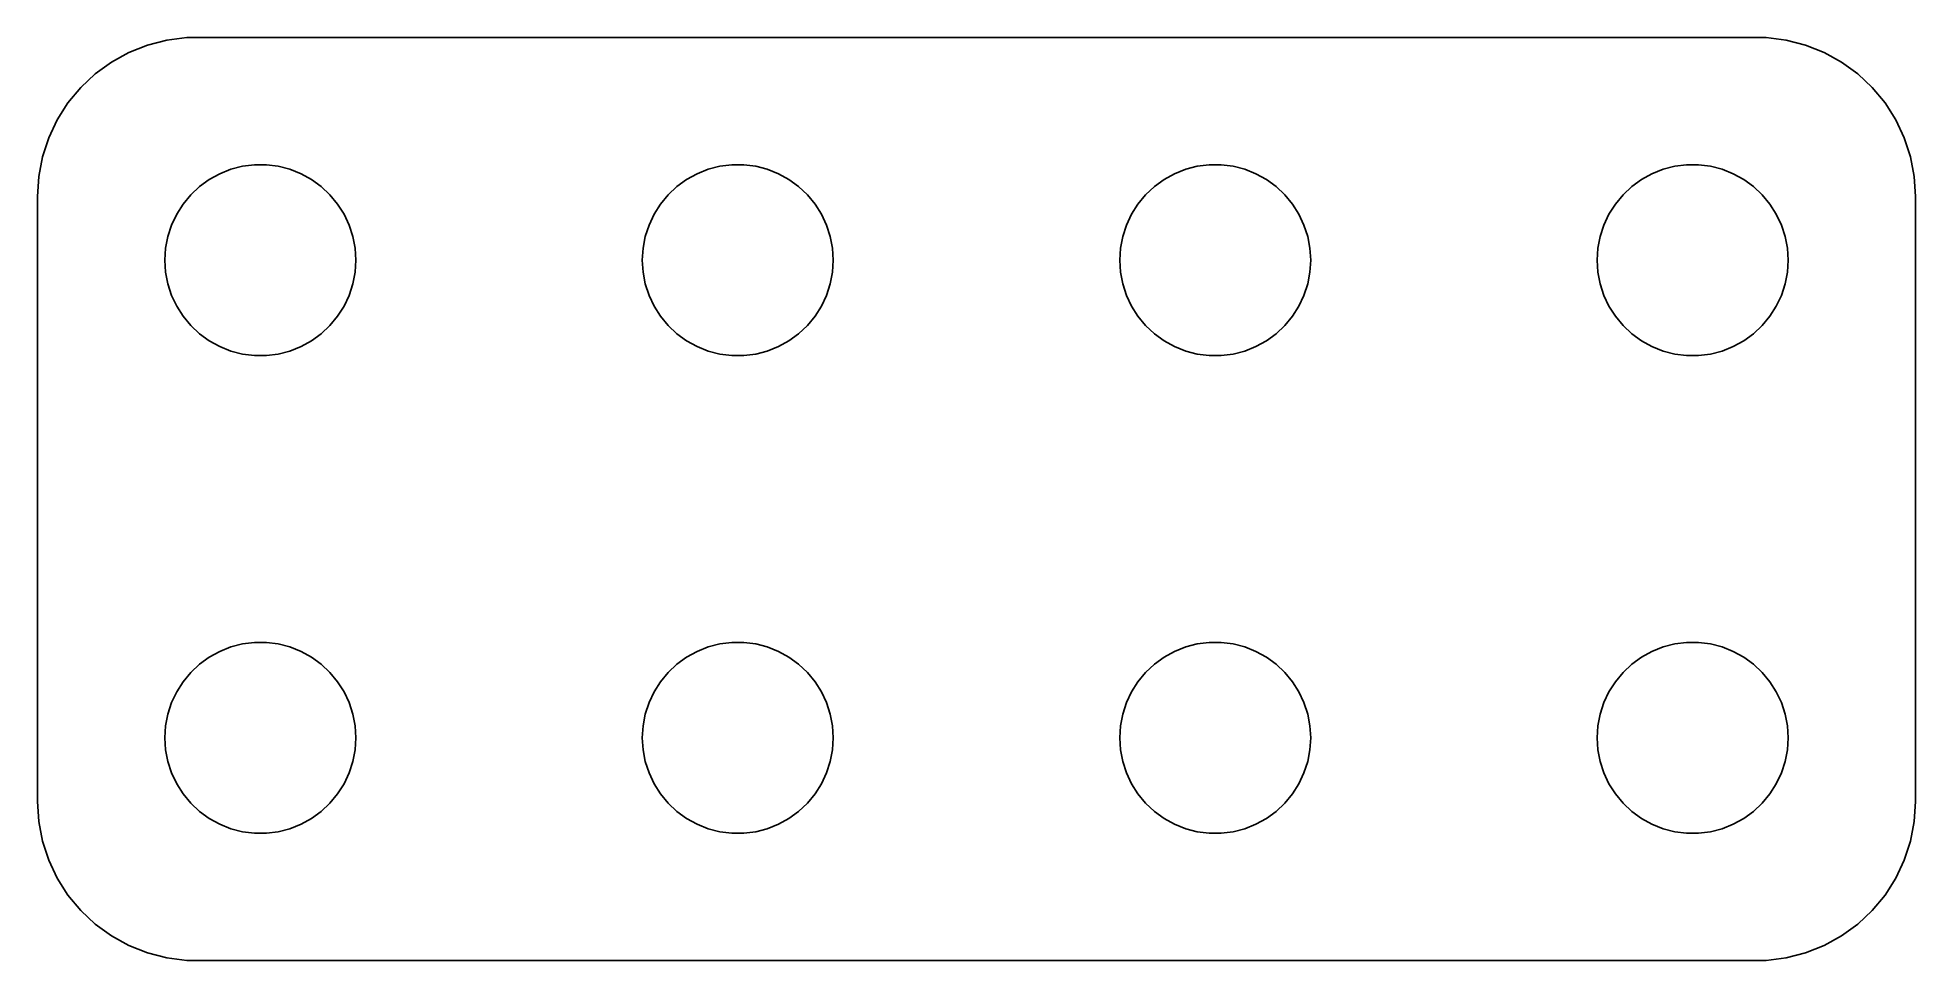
# Model space of a CAD drawing. Header units: metres. Extents: x -14.8 to 14.8, y -7.2 to 7.2.
import ezdxf

# ---------------------------------------------------------------- set-up
doc = ezdxf.new("R2010")
doc.units = ezdxf.units.M

msp = doc.modelspace()

# ---------------------------------------------------------------- linework, layer by layer
for p, q in [((-13.0225, 7.12764), (-13.3144, 7.01205)), ((-12.7184, 7.2057), (-13.0225, 7.12764)), ((-12.407, 7.24506), (-12.7184, 7.2057)), ((12.407, 7.24506), (-12.407, 7.24506)), ((12.7184, 7.2057), (12.407, 7.24506)), ((13.0225, 7.12764), (12.7184, 7.2057)), ((13.3144, 7.01205), (13.0225, 7.12764)), ((-13.5896, 6.86081), (-13.8436, 6.67627)), ((-13.3144, 7.01205), (-13.5896, 6.86081)), ((13.5896, 6.86081), (13.3144, 7.01205)), ((13.8436, 6.67627), (13.5896, 6.86081)), ((-13.8436, 6.67627), (-14.0724, 6.46136)), ((14.0724, 6.46136), (13.8436, 6.67627)), ((-14.2725, 6.21945), (-14.4408, 5.95438)), ((-14.0724, 6.46136), (-14.2725, 6.21945)), ((14.2725, 6.21945), (14.0724, 6.46136)), ((14.4408, 5.95438), (14.2725, 6.21945)), ((-14.4408, 5.95438), (-14.5744, 5.6703)), ((14.5744, 5.6703), (14.4408, 5.95438)), ((-14.5744, 5.6703), (-14.6714, 5.37172)), ((14.6714, 5.37172), (14.5744, 5.6703)), ((-14.6714, 5.37172), (-14.7303, 5.06332)), ((14.7303, 5.06332), (14.6714, 5.37172)), ((-14.7303, 5.06332), (-14.75, 4.75)), ((-12.2061, 4.90576), (-12.0537, 5.01648)), ((-12.0537, 5.01648), (-11.8887, 5.10724)), ((-11.8887, 5.10724), (-11.7135, 5.17657)), ((-11.7135, 5.17657), (-11.5311, 5.22342)), ((-11.5311, 5.22342), (-11.3442, 5.24704)), ((-11.3442, 5.24704), (-11.1558, 5.24704)), ((-11.1558, 5.24704), (-10.9689, 5.22342)), ((-10.9689, 5.22342), (-10.7865, 5.17657)), ((-10.7865, 5.17657), (-10.6113, 5.10724)), ((-10.6113, 5.10724), (-10.4463, 5.01648)), ((-10.4463, 5.01648), (-10.2939, 4.90576)), ((-4.70613, 4.90576), (-4.55373, 5.01648)), ((-4.55373, 5.01648), (-4.38866, 5.10724)), ((-4.38866, 5.10724), (-4.21352, 5.17657)), ((-4.21352, 5.17657), (-4.03107, 5.22342)), ((-4.03107, 5.22342), (-3.84418, 5.24704)), ((-3.84418, 5.24704), (-3.65581, 5.24704)), ((-3.65581, 5.24704), (-3.46892, 5.22342)), ((-3.46892, 5.22342), (-3.28647, 5.17657)), ((-3.28647, 5.17657), (-3.11133, 5.10724)), ((-3.11133, 5.10724), (-2.94626, 5.01648)), ((-2.94626, 5.01648), (-2.79385, 4.90576)), ((2.79385, 4.90576), (2.94626, 5.01648)), ((2.94626, 5.01648), (3.11133, 5.10724)), ((3.11133, 5.10724), (3.28647, 5.17657)), ((3.28647, 5.17657), (3.46892, 5.22342)), ((3.46892, 5.22342), (3.65581, 5.24704)), ((3.65581, 5.24704), (3.84418, 5.24704)), ((3.84418, 5.24704), (4.03107, 5.22342)), ((4.03107, 5.22342), (4.21352, 5.17657)), ((4.21352, 5.17657), (4.38866, 5.10724)), ((4.38866, 5.10724), (4.55373, 5.01648)), ((4.55373, 5.01648), (4.70613, 4.90576)), ((10.2939, 4.90576), (10.4463, 5.01648)), ((10.4463, 5.01648), (10.6113, 5.10724)), ((10.6113, 5.10724), (10.7865, 5.17657)), ((10.7865, 5.17657), (10.9689, 5.22342)), ((10.9689, 5.22342), (11.1558, 5.24704)), ((11.1558, 5.24704), (11.3442, 5.24704)), ((11.3442, 5.24704), (11.5311, 5.22342)), ((11.5311, 5.22342), (11.7135, 5.17657)), ((11.7135, 5.17657), (11.8887, 5.10724)), ((11.8887, 5.10724), (12.0537, 5.01648)), ((12.0537, 5.01648), (12.2061, 4.90576)), ((14.75, 4.75), (14.7303, 5.06332)), ((-14.75, 4.75), (-14.75, -4.75)), ((-12.4635, 4.63167), (-12.3434, 4.77681)), ((-12.3434, 4.77681), (-12.2061, 4.90576)), ((-10.2939, 4.90576), (-10.1565, 4.77681)), ((-10.1565, 4.77681), (-10.0365, 4.63167)), ((-4.96352, 4.63167), (-4.84344, 4.77681)), ((-4.84344, 4.77681), (-4.70613, 4.90576)), ((-2.79385, 4.90576), (-2.65654, 4.77681)), ((-2.65654, 4.77681), (-2.53647, 4.63167)), ((2.53647, 4.63167), (2.65654, 4.77681)), ((2.65654, 4.77681), (2.79385, 4.90576)), ((4.70613, 4.90576), (4.84344, 4.77681)), ((4.84344, 4.77681), (4.96352, 4.63167)), ((10.0365, 4.63167), (10.1565, 4.77681)), ((10.1565, 4.77681), (10.2939, 4.90576)), ((12.2061, 4.90576), (12.3434, 4.77681)), ((12.3434, 4.77681), (12.4635, 4.63167)), ((14.75, -4.75), (14.75, 4.75)), ((-12.6447, 4.30219), (-12.5645, 4.47263)), ((-12.5645, 4.47263), (-12.4635, 4.63167)), ((-10.0365, 4.63167), (-9.93553, 4.47263)), ((-9.93553, 4.47263), (-9.85533, 4.30219)), ((-5.14465, 4.30219), (-5.06445, 4.47263)), ((-5.06445, 4.47263), (-4.96352, 4.63167)), ((-2.53647, 4.63167), (-2.43553, 4.47263)), ((-2.43553, 4.47263), (-2.35533, 4.30219)), ((2.35533, 4.30219), (2.43553, 4.47263)), ((2.43553, 4.47263), (2.53647, 4.63167)), ((4.96352, 4.63167), (5.06445, 4.47263)), ((5.06445, 4.47263), (5.14465, 4.30219)), ((9.85533, 4.30219), (9.93553, 4.47263)), ((9.93553, 4.47263), (10.0365, 4.63167)), ((12.4635, 4.63167), (12.5645, 4.47263)), ((12.5645, 4.47263), (12.6447, 4.30219)), ((-12.7029, 4.12303), (-12.6447, 4.30219)), ((-9.85533, 4.30219), (-9.79712, 4.12303)), ((-5.20287, 4.12303), (-5.14465, 4.30219)), ((-2.35533, 4.30219), (-2.29712, 4.12303)), ((2.29712, 4.12303), (2.35533, 4.30219)), ((5.14465, 4.30219), (5.20287, 4.12303)), ((9.79712, 4.12303), (9.85533, 4.30219)), ((12.6447, 4.30219), (12.7029, 4.12303)), ((-12.75, 3.75), (-12.7382, 3.93799)), ((-12.7382, 3.93799), (-12.7029, 4.12303)), ((-9.79712, 4.12303), (-9.76183, 3.93799)), ((-9.76183, 3.93799), (-9.75, 3.75)), ((-5.25, 3.75), (-5.23816, 3.93799)), ((-5.23816, 3.93799), (-5.20287, 4.12303)), ((-2.29712, 4.12303), (-2.26183, 3.93799)), ((-2.26183, 3.93799), (-2.25, 3.75)), ((2.25, 3.75), (2.26183, 3.93799)), ((2.26183, 3.93799), (2.29712, 4.12303)), ((5.20287, 4.12303), (5.23816, 3.93799)), ((5.23816, 3.93799), (5.25, 3.75)), ((9.75, 3.75), (9.76183, 3.93799)), ((9.76183, 3.93799), (9.79712, 4.12303)), ((12.7029, 4.12303), (12.7382, 3.93799)), ((12.7382, 3.93799), (12.75, 3.75)), ((-12.7382, 3.562), (-12.75, 3.75)), ((-12.7029, 3.37695), (-12.7382, 3.562)), ((-9.76183, 3.562), (-9.79712, 3.37695)), ((-9.75, 3.75), (-9.76183, 3.562)), ((-5.23816, 3.562), (-5.25, 3.75)), ((-5.20287, 3.37695), (-5.23816, 3.562)), ((-2.26183, 3.562), (-2.29712, 3.37695)), ((-2.25, 3.75), (-2.26183, 3.562)), ((2.26183, 3.562), (2.25, 3.75)), ((2.29712, 3.37695), (2.26183, 3.562)), ((5.23816, 3.562), (5.20287, 3.37695)), ((5.25, 3.75), (5.23816, 3.562)), ((9.76183, 3.562), (9.75, 3.75)), ((9.79712, 3.37695), (9.76183, 3.562)), ((12.7382, 3.562), (12.7029, 3.37695)), ((12.75, 3.75), (12.7382, 3.562)), ((-12.6447, 3.1978), (-12.7029, 3.37695)), ((-9.79712, 3.37695), (-9.85533, 3.1978)), ((-5.14465, 3.1978), (-5.20287, 3.37695)), ((-2.29712, 3.37695), (-2.35533, 3.1978)), ((2.35533, 3.1978), (2.29712, 3.37695)), ((5.20287, 3.37695), (5.14465, 3.1978)), ((9.85533, 3.1978), (9.79712, 3.37695)), ((12.7029, 3.37695), (12.6447, 3.1978)), ((-12.5645, 3.02736), (-12.6447, 3.1978)), ((-12.4635, 2.86832), (-12.5645, 3.02736)), ((-9.93553, 3.02736), (-10.0365, 2.86832)), ((-9.85533, 3.1978), (-9.93553, 3.02736)), ((-5.06445, 3.02736), (-5.14465, 3.1978)), ((-4.96352, 2.86832), (-5.06445, 3.02736)), ((-2.43553, 3.02736), (-2.53647, 2.86832)), ((-2.35533, 3.1978), (-2.43553, 3.02736)), ((2.43553, 3.02736), (2.35533, 3.1978)), ((2.53647, 2.86832), (2.43553, 3.02736)), ((5.06445, 3.02736), (4.96352, 2.86832)), ((5.14465, 3.1978), (5.06445, 3.02736)), ((9.93553, 3.02736), (9.85533, 3.1978)), ((10.0365, 2.86832), (9.93553, 3.02736)), ((12.5645, 3.02736), (12.4635, 2.86832)), ((12.6447, 3.1978), (12.5645, 3.02736)), ((-12.3434, 2.72318), (-12.4635, 2.86832)), ((-12.2061, 2.59422), (-12.3434, 2.72318)), ((-10.1565, 2.72318), (-10.2939, 2.59422)), ((-10.0365, 2.86832), (-10.1565, 2.72318)), ((-4.84344, 2.72318), (-4.96352, 2.86832)), ((-4.70613, 2.59422), (-4.84344, 2.72318)), ((-2.65654, 2.72318), (-2.79385, 2.59422)), ((-2.53647, 2.86832), (-2.65654, 2.72318)), ((2.65654, 2.72318), (2.53647, 2.86832)), ((2.79385, 2.59422), (2.65654, 2.72318)), ((4.84344, 2.72318), (4.70613, 2.59422)), ((4.96352, 2.86832), (4.84344, 2.72318)), ((10.1565, 2.72318), (10.0365, 2.86832)), ((10.2939, 2.59422), (10.1565, 2.72318)), ((12.3434, 2.72318), (12.2061, 2.59422)), ((12.4635, 2.86832), (12.3434, 2.72318)), ((-12.0537, 2.48351), (-12.2061, 2.59422)), ((-11.8887, 2.39275), (-12.0537, 2.48351)), ((-11.7135, 2.32341), (-11.8887, 2.39275)), ((-10.6113, 2.39275), (-10.7865, 2.32341)), ((-10.4463, 2.48351), (-10.6113, 2.39275)), ((-10.2939, 2.59422), (-10.4463, 2.48351)), ((-4.55373, 2.48351), (-4.70613, 2.59422)), ((-4.38866, 2.39275), (-4.55373, 2.48351)), ((-4.21352, 2.32341), (-4.38866, 2.39275)), ((-3.11133, 2.39275), (-3.28647, 2.32341)), ((-2.94626, 2.48351), (-3.11133, 2.39275)), ((-2.79385, 2.59422), (-2.94626, 2.48351)), ((2.94626, 2.48351), (2.79385, 2.59422)), ((3.11133, 2.39275), (2.94626, 2.48351)), ((3.28647, 2.32341), (3.11133, 2.39275)), ((4.38866, 2.39275), (4.21352, 2.32341)), ((4.55373, 2.48351), (4.38866, 2.39275)), ((4.70613, 2.59422), (4.55373, 2.48351)), ((10.4463, 2.48351), (10.2939, 2.59422)), ((10.6113, 2.39275), (10.4463, 2.48351)), ((10.7865, 2.32341), (10.6113, 2.39275)), ((11.8887, 2.39275), (11.7135, 2.32341)), ((12.0537, 2.48351), (11.8887, 2.39275)), ((12.2061, 2.59422), (12.0537, 2.48351)), ((-11.5311, 2.27657), (-11.7135, 2.32341)), ((-11.3442, 2.25294), (-11.5311, 2.27657)), ((-11.1558, 2.25294), (-11.3442, 2.25294)), ((-10.9689, 2.27657), (-11.1558, 2.25294)), ((-10.7865, 2.32341), (-10.9689, 2.27657)), ((-4.03107, 2.27657), (-4.21352, 2.32341)), ((-3.84418, 2.25294), (-4.03107, 2.27657)), ((-3.65581, 2.25294), (-3.84418, 2.25294)), ((-3.46892, 2.27657), (-3.65581, 2.25294)), ((-3.28647, 2.32341), (-3.46892, 2.27657)), ((3.46892, 2.27657), (3.28647, 2.32341)), ((3.65581, 2.25294), (3.46892, 2.27657)), ((3.84418, 2.25294), (3.65581, 2.25294)), ((4.03107, 2.27657), (3.84418, 2.25294)), ((4.21352, 2.32341), (4.03107, 2.27657)), ((10.9689, 2.27657), (10.7865, 2.32341)), ((11.1558, 2.25294), (10.9689, 2.27657)), ((11.3442, 2.25294), (11.1558, 2.25294)), ((11.5311, 2.27657), (11.3442, 2.25294)), ((11.7135, 2.32341), (11.5311, 2.27657)), ((-11.8887, -2.39275), (-11.7135, -2.32341)), ((-11.7135, -2.32341), (-11.5311, -2.27657)), ((-11.5311, -2.27657), (-11.3442, -2.25294)), ((-11.3442, -2.25294), (-11.1558, -2.25294)), ((-11.1558, -2.25294), (-10.9689, -2.27657)), ((-10.9689, -2.27657), (-10.7865, -2.32341)), ((-10.7865, -2.32341), (-10.6113, -2.39275)), ((-4.38866, -2.39275), (-4.21352, -2.32341)), ((-4.21352, -2.32341), (-4.03107, -2.27657)), ((-4.03107, -2.27657), (-3.84418, -2.25294)), ((-3.84418, -2.25294), (-3.65581, -2.25294)), ((-3.65581, -2.25294), (-3.46892, -2.27657)), ((-3.46892, -2.27657), (-3.28647, -2.32341)), ((-3.28647, -2.32341), (-3.11133, -2.39275)), ((3.11133, -2.39275), (3.28647, -2.32341)), ((3.28647, -2.32341), (3.46892, -2.27657)), ((3.46892, -2.27657), (3.65581, -2.25294)), ((3.65581, -2.25294), (3.84418, -2.25294)), ((3.84418, -2.25294), (4.03107, -2.27657)), ((4.03107, -2.27657), (4.21352, -2.32341)), ((4.21352, -2.32341), (4.38866, -2.39275)), ((10.6113, -2.39275), (10.7865, -2.32341)), ((10.7865, -2.32341), (10.9689, -2.27657)), ((10.9689, -2.27657), (11.1558, -2.25294)), ((11.1558, -2.25294), (11.3442, -2.25294)), ((11.3442, -2.25294), (11.5311, -2.27657)), ((11.5311, -2.27657), (11.7135, -2.32341)), ((11.7135, -2.32341), (11.8887, -2.39275)), ((-12.3434, -2.72318), (-12.2061, -2.59422)), ((-12.2061, -2.59422), (-12.0537, -2.48351)), ((-12.0537, -2.48351), (-11.8887, -2.39275)), ((-10.6113, -2.39275), (-10.4463, -2.48351)), ((-10.4463, -2.48351), (-10.2939, -2.59422)), ((-10.2939, -2.59422), (-10.1565, -2.72318)), ((-4.84344, -2.72318), (-4.70613, -2.59422)), ((-4.70613, -2.59422), (-4.55373, -2.48351)), ((-4.55373, -2.48351), (-4.38866, -2.39275)), ((-3.11133, -2.39275), (-2.94626, -2.48351)), ((-2.94626, -2.48351), (-2.79385, -2.59422)), ((-2.79385, -2.59422), (-2.65654, -2.72318)), ((2.65654, -2.72318), (2.79385, -2.59422)), ((2.79385, -2.59422), (2.94626, -2.48351)), ((2.94626, -2.48351), (3.11133, -2.39275)), ((4.38866, -2.39275), (4.55373, -2.48351)), ((4.55373, -2.48351), (4.70613, -2.59422)), ((4.70613, -2.59422), (4.84344, -2.72318)), ((10.1565, -2.72318), (10.2939, -2.59422)), ((10.2939, -2.59422), (10.4463, -2.48351)), ((10.4463, -2.48351), (10.6113, -2.39275)), ((11.8887, -2.39275), (12.0537, -2.48351)), ((12.0537, -2.48351), (12.2061, -2.59422)), ((12.2061, -2.59422), (12.3434, -2.72318)), ((-12.5645, -3.02736), (-12.4635, -2.86832)), ((-12.4635, -2.86832), (-12.3434, -2.72318)), ((-10.1565, -2.72318), (-10.0365, -2.86832)), ((-10.0365, -2.86832), (-9.93553, -3.02736)), ((-5.06445, -3.02736), (-4.96352, -2.86832)), ((-4.96352, -2.86832), (-4.84344, -2.72318)), ((-2.65654, -2.72318), (-2.53647, -2.86832)), ((-2.53647, -2.86832), (-2.43553, -3.02736)), ((2.43553, -3.02736), (2.53647, -2.86832)), ((2.53647, -2.86832), (2.65654, -2.72318)), ((4.84344, -2.72318), (4.96352, -2.86832)), ((4.96352, -2.86832), (5.06445, -3.02736)), ((9.93553, -3.02736), (10.0365, -2.86832)), ((10.0365, -2.86832), (10.1565, -2.72318)), ((12.3434, -2.72318), (12.4635, -2.86832)), ((12.4635, -2.86832), (12.5645, -3.02736)), ((-12.7029, -3.37695), (-12.6447, -3.1978)), ((-12.6447, -3.1978), (-12.5645, -3.02736)), ((-9.93553, -3.02736), (-9.85533, -3.1978)), ((-9.85533, -3.1978), (-9.79712, -3.37695)), ((-5.20287, -3.37695), (-5.14465, -3.1978)), ((-5.14465, -3.1978), (-5.06445, -3.02736)), ((-2.43553, -3.02736), (-2.35533, -3.1978)), ((-2.35533, -3.1978), (-2.29712, -3.37695)), ((2.29712, -3.37695), (2.35533, -3.1978)), ((2.35533, -3.1978), (2.43553, -3.02736)), ((5.06445, -3.02736), (5.14465, -3.1978)), ((5.14465, -3.1978), (5.20287, -3.37695)), ((9.79712, -3.37695), (9.85533, -3.1978)), ((9.85533, -3.1978), (9.93553, -3.02736)), ((12.5645, -3.02736), (12.6447, -3.1978)), ((12.6447, -3.1978), (12.7029, -3.37695)), ((-12.7382, -3.562), (-12.7029, -3.37695)), ((-9.79712, -3.37695), (-9.76183, -3.562)), ((-5.23816, -3.562), (-5.20287, -3.37695)), ((-2.29712, -3.37695), (-2.26183, -3.562)), ((2.26183, -3.562), (2.29712, -3.37695)), ((5.20287, -3.37695), (5.23816, -3.562)), ((9.76183, -3.562), (9.79712, -3.37695)), ((12.7029, -3.37695), (12.7382, -3.562)), ((-12.75, -3.75), (-12.7382, -3.562)), ((-12.7382, -3.93799), (-12.75, -3.75)), ((-9.76183, -3.562), (-9.75, -3.75)), ((-9.75, -3.75), (-9.76183, -3.93799)), ((-5.25, -3.75), (-5.23816, -3.562)), ((-5.23816, -3.93799), (-5.25, -3.75)), ((-2.26183, -3.562), (-2.25, -3.75)), ((-2.25, -3.75), (-2.26183, -3.93799)), ((2.25, -3.75), (2.26183, -3.562)), ((2.26183, -3.93799), (2.25, -3.75)), ((5.23816, -3.562), (5.25, -3.75)), ((5.25, -3.75), (5.23816, -3.93799)), ((9.75, -3.75), (9.76183, -3.562)), ((9.76183, -3.93799), (9.75, -3.75)), ((12.7382, -3.562), (12.75, -3.75)), ((12.75, -3.75), (12.7382, -3.93799)), ((-12.7029, -4.12303), (-12.7382, -3.93799)), ((-12.6447, -4.30219), (-12.7029, -4.12303)), ((-9.79712, -4.12303), (-9.85533, -4.30219)), ((-9.76183, -3.93799), (-9.79712, -4.12303)), ((-5.20287, -4.12303), (-5.23816, -3.93799)), ((-5.14465, -4.30219), (-5.20287, -4.12303)), ((-2.29712, -4.12303), (-2.35533, -4.30219)), ((-2.26183, -3.93799), (-2.29712, -4.12303)), ((2.29712, -4.12303), (2.26183, -3.93799)), ((2.35533, -4.30219), (2.29712, -4.12303)), ((5.20287, -4.12303), (5.14465, -4.30219)), ((5.23816, -3.93799), (5.20287, -4.12303)), ((9.79712, -4.12303), (9.76183, -3.93799)), ((9.85533, -4.30219), (9.79712, -4.12303)), ((12.7029, -4.12303), (12.6447, -4.30219)), ((12.7382, -3.93799), (12.7029, -4.12303)), ((-12.5645, -4.47263), (-12.6447, -4.30219)), ((-9.85533, -4.30219), (-9.93553, -4.47263)), ((-5.06445, -4.47263), (-5.14465, -4.30219)), ((-2.35533, -4.30219), (-2.43553, -4.47263)), ((2.43553, -4.47263), (2.35533, -4.30219)), ((5.14465, -4.30219), (5.06445, -4.47263)), ((9.93553, -4.47263), (9.85533, -4.30219)), ((12.6447, -4.30219), (12.5645, -4.47263)), ((-12.4635, -4.63167), (-12.5645, -4.47263)), ((-12.3434, -4.77681), (-12.4635, -4.63167)), ((-10.0365, -4.63167), (-10.1565, -4.77681)), ((-9.93553, -4.47263), (-10.0365, -4.63167)), ((-4.96352, -4.63167), (-5.06445, -4.47263)), ((-4.84344, -4.77681), (-4.96352, -4.63167)), ((-2.53647, -4.63167), (-2.65654, -4.77681)), ((-2.43553, -4.47263), (-2.53647, -4.63167)), ((2.53647, -4.63167), (2.43553, -4.47263)), ((2.65654, -4.77681), (2.53647, -4.63167)), ((4.96352, -4.63167), (4.84344, -4.77681)), ((5.06445, -4.47263), (4.96352, -4.63167)), ((10.0365, -4.63167), (9.93553, -4.47263)), ((10.1565, -4.77681), (10.0365, -4.63167)), ((12.4635, -4.63167), (12.3434, -4.77681)), ((12.5645, -4.47263), (12.4635, -4.63167)), ((-14.75, -4.75), (-14.7303, -5.06332)), ((-12.2061, -4.90576), (-12.3434, -4.77681)), ((-12.0537, -5.01648), (-12.2061, -4.90576)), ((-10.2939, -4.90576), (-10.4463, -5.01648)), ((-10.1565, -4.77681), (-10.2939, -4.90576)), ((-4.70613, -4.90576), (-4.84344, -4.77681)), ((-4.55373, -5.01648), (-4.70613, -4.90576)), ((-2.79385, -4.90576), (-2.94626, -5.01648)), ((-2.65654, -4.77681), (-2.79385, -4.90576)), ((2.79385, -4.90576), (2.65654, -4.77681)), ((2.94626, -5.01648), (2.79385, -4.90576)), ((4.70613, -4.90576), (4.55373, -5.01648)), ((4.84344, -4.77681), (4.70613, -4.90576)), ((10.2939, -4.90576), (10.1565, -4.77681)), ((10.4463, -5.01648), (10.2939, -4.90576)), ((12.2061, -4.90576), (12.0537, -5.01648)), ((12.3434, -4.77681), (12.2061, -4.90576)), ((14.7303, -5.06332), (14.75, -4.75)), ((-14.7303, -5.06332), (-14.6714, -5.37172)), ((-11.8887, -5.10724), (-12.0537, -5.01648)), ((-11.7135, -5.17657), (-11.8887, -5.10724)), ((-11.5311, -5.22342), (-11.7135, -5.17657)), ((-11.3442, -5.24704), (-11.5311, -5.22342)), ((-11.1558, -5.24704), (-11.3442, -5.24704)), ((-10.9689, -5.22342), (-11.1558, -5.24704)), ((-10.7865, -5.17657), (-10.9689, -5.22342)), ((-10.6113, -5.10724), (-10.7865, -5.17657)), ((-10.4463, -5.01648), (-10.6113, -5.10724)), ((-4.38866, -5.10724), (-4.55373, -5.01648)), ((-4.21352, -5.17657), (-4.38866, -5.10724)), ((-4.03107, -5.22342), (-4.21352, -5.17657)), ((-3.84418, -5.24704), (-4.03107, -5.22342)), ((-3.65581, -5.24704), (-3.84418, -5.24704)), ((-3.46892, -5.22342), (-3.65581, -5.24704)), ((-3.28647, -5.17657), (-3.46892, -5.22342)), ((-3.11133, -5.10724), (-3.28647, -5.17657)), ((-2.94626, -5.01648), (-3.11133, -5.10724)), ((3.11133, -5.10724), (2.94626, -5.01648)), ((3.28647, -5.17657), (3.11133, -5.10724)), ((3.46892, -5.22342), (3.28647, -5.17657)), ((3.65581, -5.24704), (3.46892, -5.22342)), ((3.84418, -5.24704), (3.65581, -5.24704)), ((4.03107, -5.22342), (3.84418, -5.24704)), ((4.21352, -5.17657), (4.03107, -5.22342)), ((4.38866, -5.10724), (4.21352, -5.17657)), ((4.55373, -5.01648), (4.38866, -5.10724)), ((10.6113, -5.10724), (10.4463, -5.01648)), ((10.7865, -5.17657), (10.6113, -5.10724)), ((10.9689, -5.22342), (10.7865, -5.17657)), ((11.1558, -5.24704), (10.9689, -5.22342)), ((11.3442, -5.24704), (11.1558, -5.24704)), ((11.5311, -5.22342), (11.3442, -5.24704)), ((11.7135, -5.17657), (11.5311, -5.22342)), ((11.8887, -5.10724), (11.7135, -5.17657)), ((12.0537, -5.01648), (11.8887, -5.10724)), ((14.6714, -5.37172), (14.7303, -5.06332)), ((-14.6714, -5.37172), (-14.5744, -5.6703)), ((14.5744, -5.6703), (14.6714, -5.37172)), ((-14.5744, -5.6703), (-14.4408, -5.95438)), ((14.4408, -5.95438), (14.5744, -5.6703)), ((-14.4408, -5.95438), (-14.2725, -6.21945)), ((14.2725, -6.21945), (14.4408, -5.95438)), ((-14.2725, -6.21945), (-14.0724, -6.46136)), ((-14.0724, -6.46136), (-13.8436, -6.67627)), ((13.8436, -6.67627), (14.0724, -6.46136)), ((14.0724, -6.46136), (14.2725, -6.21945)), ((-13.8436, -6.67627), (-13.5896, -6.86081)), ((13.5896, -6.86081), (13.8436, -6.67627)), ((-13.5896, -6.86081), (-13.3144, -7.01205)), ((-13.3144, -7.01205), (-13.0225, -7.12764)), ((13.0225, -7.12764), (13.3144, -7.01205)), ((13.3144, -7.01205), (13.5896, -6.86081)), ((-13.0225, -7.12764), (-12.7184, -7.2057)), ((-12.7184, -7.2057), (-12.407, -7.24506)), ((-12.407, -7.24506), (12.407, -7.24506)), ((12.407, -7.24506), (12.7184, -7.2057)), ((12.7184, -7.2057), (13.0225, -7.12764))]:
    msp.add_line(p, q)

doc.saveas('drawing.dxf')
